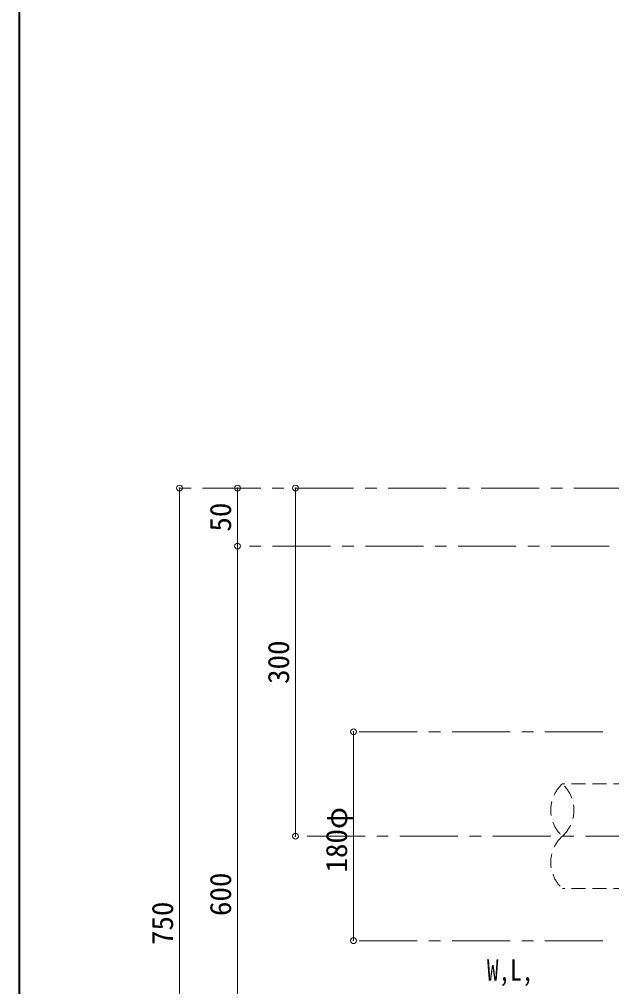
# Model space of a CAD drawing. Units: millimetres at full size, sheet at 1:10. Extents: x -2114 to 1936, y -1399 to 1411.
# Drawn here: x -2114 to -1603, y -508 to 325 of the extents above; entities that cross this region are included whole.
import ezdxf
from ezdxf.enums import TextEntityAlignment as Align

# ---------------------------------------------------------------- set-up
doc = ezdxf.new("R2010")
doc.units = ezdxf.units.MM
doc.header["$LTSCALE"] = 10
doc.header["$PDMODE"] = 32
doc.header["$PDSIZE"] = 5
doc.linetypes.add('CHAIN1', pattern=[8, 5, -1, 1, -1])
doc.linetypes.add('DASHED1', pattern=[1.8, 1.2, -0.6])
doc.layers.add('0-0_ﾚｲﾔ1', color=4, linetype='Continuous', lineweight=9)
doc.styles.add('ＭＳ ゴシック', font='')
doc.styles.get('ＭＳ ゴシック').set_extended_font_data('MS Gothic')

msp = doc.modelspace()

# ---------------------------------------------------------------- linework, layer by layer
at = {"layer": '0-0_ﾚｲﾔ1', "color": 1, "lineweight": 40}
msp.add_line((-2113.92, -1398.64), (-2113.92, 1411.36), dxfattribs=at)
at = {"layer": '0-0_ﾚｲﾔ1'}
for p, q in [((-1975.92, -828.64), (-1975.92, -78.64)), ((-1925.92, -78.64), (-1925.92, -128.64)), ((-1875.92, -378.64), (-1875.92, -78.64)), ((-1925.92, -128.64), (-1925.92, -728.64)), ((-1825.92, -288.64), (-1825.92, -468.64))]:
    msp.add_line(p, q, dxfattribs=at)
at = {"layer": '0-0_ﾚｲﾔ1', "linetype": 'CHAIN1'}
for p, q in [((-1185.92, -78.64), (-1975.92, -78.64)), ((-885.67, -128.64), (-1925.92, -128.64)), ((-1610.92, -288.64), (-1825.92, -288.64)), ((-1015.92, -378.64), (-1875.92, -378.64)), ((-1610.92, -468.64), (-1825.92, -468.64))]:
    msp.add_line(p, q, dxfattribs=at)
at = {"layer": '0-0_ﾚｲﾔ1', "linetype": 'DASHED1'}
for p, q in [((-1085.92, -333.64), (-1645.92, -333.64)), ((-1085.92, -423.64), (-1645.92, -423.64))]:
    msp.add_line(p, q, dxfattribs=at)
for centre, start, end in [((-1625.61, -356.14), 132.07502, 227.92498), ((-1666.23, -356.14), 312.07502, 47.92498), ((-1625.61, -401.14), 132.07502, 227.92498)]:
    msp.add_arc(centre, 30.31, start, end, dxfattribs=at)
at = {"layer": '0-0_ﾚｲﾔ1', "color": 1}
for p in [(-1975.92, -78.64), (-1925.92, -78.64), (-1875.92, -78.64), (-1925.92, -128.64), (-1825.92, -288.64), (-1875.92, -378.64), (-1825.92, -468.64)]:
    msp.add_point(p, dxfattribs=at)

# ---------------------------------------------------------------- texts
at = {"layer": '0-0_ﾚｲﾔ1', "color": 7, "style": 'ＭＳ ゴシック'}
for s, p in [('50', (-1925.92, -116.14)), ('300', (-1875.92, -247.39)), ('180φ', (-1825.92, -409.89)), ('600', (-1925.92, -447.39)), ('750', (-1975.92, -472.39))]:
    msp.add_text(s, height=18.33, rotation=90, dxfattribs=at).set_placement(p, align=Align.BOTTOM_LEFT)
at = {"layer": '0-0_ﾚｲﾔ1', "color": 7, "style": 'ＭＳ ゴシック', "width": 0.8}
msp.add_text('W,L,', height=18.33, dxfattribs=at).set_placement((-1710.92, -508.64), align=Align.BOTTOM_LEFT)

doc.saveas('drawing.dxf')
